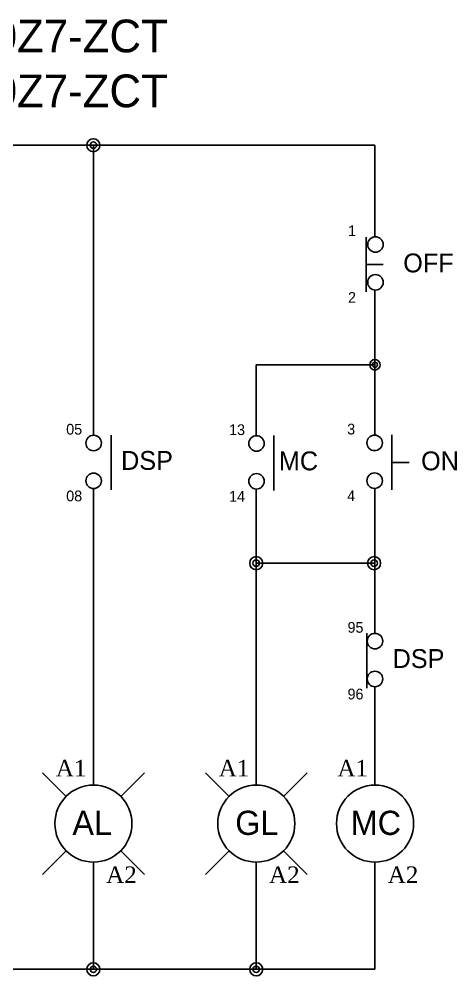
# Model space of a CAD drawing. Header units: millimetres. Extents: x 19 to 859, y 22 to 702.
# Drawn here: x 573.7 to 625.4, y 406.5 to 519.3 of the extents above; entities that cross this region are included whole.
import ezdxf

# ---------------------------------------------------------------- set-up
doc = ezdxf.new("R2010")
doc.units = ezdxf.units.MM
doc.layers.add('4', color=133, linetype='Continuous')
doc.layers.add('ASHADE', color=7, linetype='Continuous')
doc.styles.add('ghs', font='NGULIM.TTF')
doc.styles.add('HCM', font='batang.ttc')

msp = doc.modelspace()

# ---------------------------------------------------------------- linework, layer by layer
at = {"layer": '4', "color": 0}
for p, q in [((579.273, 427.648), (576.481, 430.44)), ((585.702, 427.648), (588.494, 430.44)), ((598.484, 427.648), (595.692, 430.44)), ((604.913, 427.648), (607.704, 430.44)), ((579.273, 421.219), (576.481, 418.428)), ((585.702, 421.219), (588.494, 418.428)), ((598.484, 421.219), (595.692, 418.428)), ((604.913, 421.219), (607.704, 418.428))]:
    msp.add_line(p, q, dxfattribs=at)
for centre, radius in [((582.479, 504.458), 0.772), ((615.691, 478.556), 0.618), ((601.689, 455.156), 0.772), ((615.593, 455.156), 0.772), ((582.479, 407.241), 0.772), ((601.689, 407.241), 0.772)]:
    msp.add_circle(centre, radius, dxfattribs=at)
at = {"layer": 'ASHADE', "ltscale": 2}
for p, q in [((526.521, 504.458), (615.691, 504.458)), ((582.479, 504.458), (582.479, 470.242)), ((615.691, 504.458), (615.691, 493.659)), ((614.661, 493.612), (614.661, 487.145)), ((614.661, 490.379), (616.68, 490.379)), ((615.691, 487.372), (615.691, 470.261)), ((601.689, 478.556), (601.689, 470.191)), ((615.691, 478.556), (601.689, 478.556)), ((584.56, 470.255), (584.56, 463.787)), ((603.771, 470.204), (603.771, 463.737)), ((617.701, 470.274), (617.701, 463.806)), ((617.701, 467.04), (619.72, 467.04)), ((582.479, 463.952), (582.479, 428.98)), ((601.689, 463.952), (601.689, 428.98)), ((601.689, 463.901), (601.689, 455.156)), ((615.691, 463.971), (615.691, 446.873)), ((615.593, 455.156), (601.689, 455.156)), ((614.747, 446.885), (614.747, 440.418)), ((615.691, 440.582), (615.691, 428.98)), ((582.479, 419.888), (582.479, 407.241)), ((601.689, 419.888), (601.689, 407.241)), ((615.691, 419.888), (615.691, 407.241)), ((533.806, 407.241), (615.691, 407.241))]:
    msp.add_line(p, q, dxfattribs=at)
for centre, radius in [((615.749, 492.746), 0.915), ((615.749, 488.286), 0.915), ((582.51, 469.327), 0.915), ((601.721, 469.276), 0.915), ((615.651, 469.346), 0.915), ((582.51, 464.867), 0.915), ((601.721, 464.816), 0.915), ((615.651, 464.886), 0.915), ((615.691, 445.958), 0.915), ((615.691, 441.497), 0.915), ((582.488, 424.434), 4.546), ((601.698, 424.434), 4.546), ((615.7, 424.434), 4.546)]:
    msp.add_circle(centre, radius, dxfattribs=at)
for centre, radius, start, end in [((582.479, 504.458), 0.381, 0, 180), ((582.479, 504.458), 0.381, 180, 0), ((615.691, 478.556), 0.305, 0, 180), ((615.691, 478.556), 0.305, 180, 0), ((601.689, 455.156), 0.381, 0, 180), ((601.689, 455.156), 0.381, 180, 0), ((615.593, 455.156), 0.381, 0, 180), ((615.593, 455.156), 0.381, 180, 0), ((582.479, 407.241), 0.381, 0, 180), ((601.689, 407.241), 0.381, 0, 180), ((582.479, 407.241), 0.381, 180, 0), ((601.689, 407.241), 0.381, 180, 0)]:
    msp.add_arc(centre, radius, start, end, dxfattribs=at)

# ---------------------------------------------------------------- texts
at = {"layer": 'ASHADE', "color": 0, "linetype": 'ByBlock', "lineweight": 25, "ltscale": 2, "style": 'ghs'}
for s, p in [('DSP-PCM-10Z7-ZCT', (542.212, 515.414)), ('DSP-PCM-70Z7-ZCT', (542.212, 508.94))]:
    msp.add_text(s, height=3.861, dxfattribs=at).set_placement(p)
at = {"layer": 'ASHADE', "ltscale": 2, "style": 'ghs'}
for s, height, p in [('1', 1.265, (612.515, 493.737)), ('OFF', 2.2244, (619.027, 489.46)), ('2', 1.265, (612.515, 485.871)), ('05', 1.2654, (579.276, 470.318)), ('13', 1.2654, (598.487, 470.267)), ('3', 1.265, (612.417, 470.337)), ('DSP', 2.2244, (585.749, 466.159)), ('MC', 2.2244, (604.359, 466.108)), ('ON', 2.2244, (621.134, 466.108)), ('08', 1.2654, (579.276, 462.452)), ('14', 1.2654, (598.487, 462.401)), ('4', 1.265, (612.417, 462.471)), ('95', 1.2654, (612.457, 446.948)), ('DSP', 2.2244, (617.775, 442.789)), ('96', 1.2654, (612.457, 439.083)), ('AL', 2.856, (580.003, 423.094)), ('GL', 2.856, (599.214, 423.094)), ('MC', 2.856, (612.832, 423.094))]:
    msp.add_text(s, height=height, dxfattribs=at).set_placement(p)
at = {"layer": 'ASHADE', "color": 0, "linetype": 'ByBlock', "lineweight": 25, "style": 'HCM'}
for s, p in [('A1', (578.055, 429.996)), ('A1', (597.266, 429.996)), ('A1', (611.268, 429.996)), ('A2', (583.992, 417.423)), ('A2', (603.203, 417.423)), ('A2', (617.204, 417.423))]:
    msp.add_text(s, height=1.9534, dxfattribs=at).set_placement(p)

doc.saveas('drawing.dxf')
